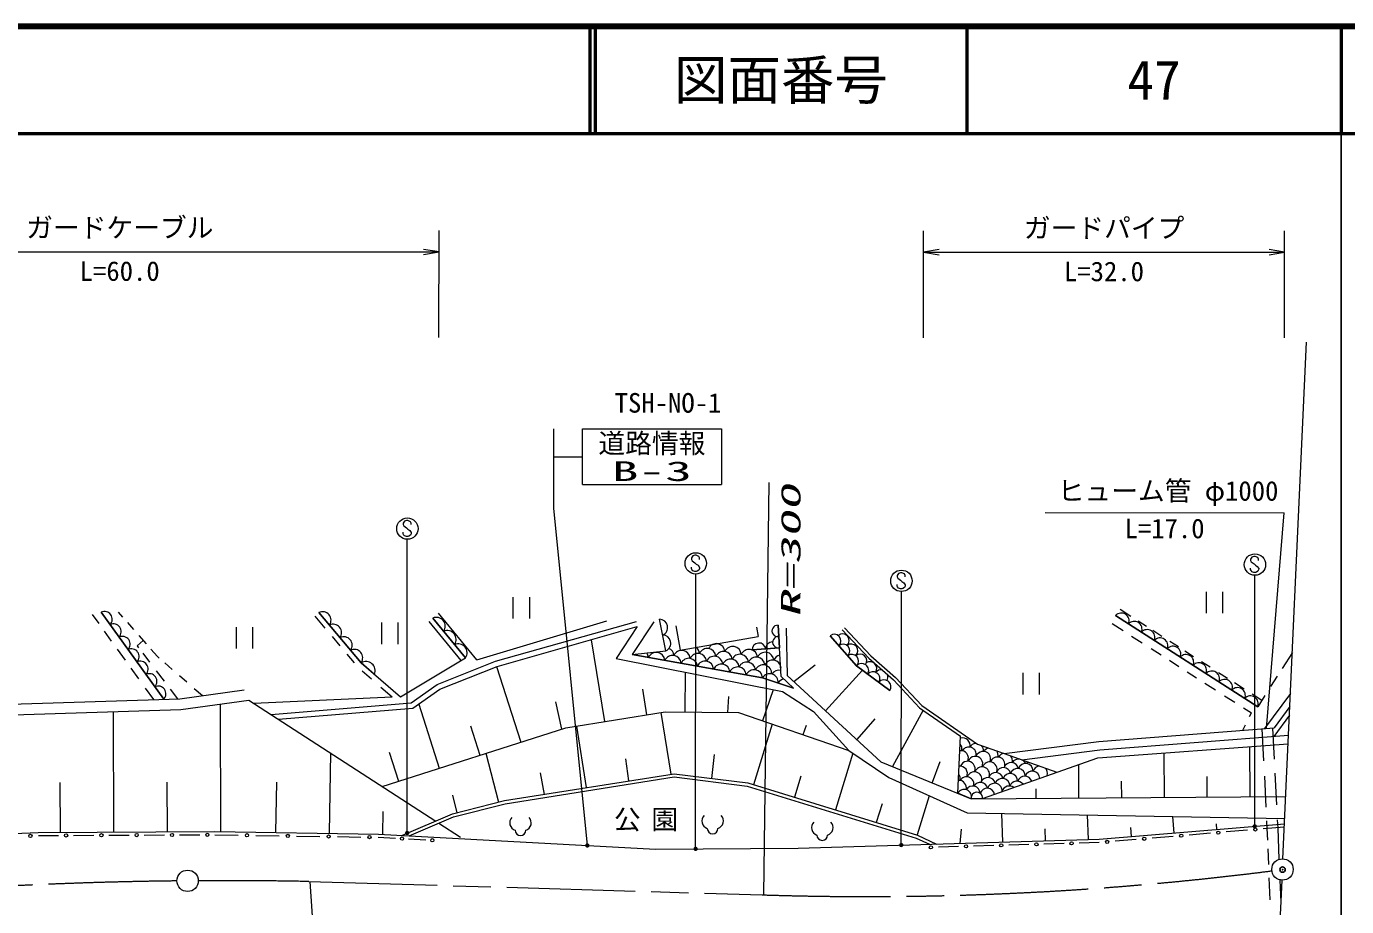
# Model space of a CAD drawing. Units: millimetres, scale not verified. Extents: x 40000 to 680000, y 20000 to 380000.
# Drawn here: x 456086 to 579500, y 297740 to 380000 of the extents above; entities that cross this region are included whole.
import ezdxf
from ezdxf.enums import TextEntityAlignment as Align

# ---------------------------------------------------------------- set-up
doc = ezdxf.new("R2010")
doc.units = ezdxf.units.MM
doc.header["$LTSCALE"] = 1000
doc.header["$PDMODE"] = 32
doc.header["$PDSIZE"] = 500
doc.linetypes.add('CHAIN', pattern=[18.5, 12, -1.5, 3.5, -1.5])
for name, color, linetype, lineweight in [('M-BGD', 7, 'Continuous', 13), ('M-BMK', 2, 'CHAIN', 13), ('M-BMK-SRVR', 3, 'Continuous', 13), ('M-STR-HTXT', 7, 'Continuous', 13), ('M-STR-STR3', 7, 'Continuous', 13), ('M-STR-STRC', 7, 'Continuous', 13), ('M-TTL', 2, 'Continuous', 140), ('M-TTL-BAND', 7, 'Continuous', 25), ('M-TTL-LINE', 7, 'Continuous', 50), ('M-TTL-TXT', 7, 'Continuous', 13)]:
    doc.layers.add(name, color=color, linetype=linetype, lineweight=lineweight)
doc.layers.add('M-OTRS', color=6, linetype='Continuous')
doc.styles.add('ＭＳ ゴシック', font='')
doc.styles.get('ＭＳ ゴシック').set_extended_font_data('MS Gothic')

# ---------------------------------------------------------------- blocks, each defined once
blk = doc.blocks.new('filled_dot')
at = {"color": 0, "linetype": 'Continuous', "lineweight": -2, "const_width": 1.25}
blk.add_lwpolyline([(-0.625, 0, 1), (0.625, 0, 1)], format="xyb", close=True, dxfattribs=at)
blk = doc.blocks.new('open_arrow')
at = {"color": 0, "linetype": 'Continuous', "lineweight": -2}
blk.add_lwpolyline([(7.5, 1.25), (0, 0), (7.5, -1.25)], dxfattribs=at)

msp = doc.modelspace()

# ---------------------------------------------------------------- linework, layer by layer
at = {"layer": 'M-BGD'}
for p, q in [((491422, 333763), (491298, 333579)), ((491298, 333579), (491301, 333447)), ((491301, 333447), (491364, 333318)), ((491364, 333318), (491619, 333136)), ((491614, 333829), (491422, 333763)), ((491735, 333826), (491614, 333829)), ((491986, 333707), (491735, 333826)), ((492049, 333576), (491986, 333707)), ((492049, 333447), (492049, 333576)), ((491301, 332599), (491298, 332720)), ((491340, 332496), (491301, 332599)), ((491424, 332386), (491340, 332496)), ((491611, 332325), (491424, 332386)), ((491746, 332325), (491611, 332325)), ((491619, 333136), (491748, 333004)), ((491685, 304616), (491695, 332066)), ((491846, 332354), (491746, 332325)), ((491748, 333004), (491927, 332888)), ((491988, 332446), (491846, 332354)), ((491927, 332888), (492054, 332688)), ((492048, 332578), (491988, 332446)), ((492054, 332688), (492048, 332578)), ((518380, 330508), (518256, 330324)), ((518256, 330324), (518259, 330192)), ((518259, 330192), (518322, 330063)), ((518322, 330063), (518577, 329882)), ((518572, 330574), (518380, 330508)), ((518693, 330571), (518572, 330574)), ((518577, 329882), (518706, 329750)), ((518944, 330453), (518693, 330571)), ((518706, 329750), (518885, 329634)), ((518885, 329634), (519012, 329434)), ((519007, 330321), (518944, 330453)), ((519007, 330192), (519007, 330321)), ((518258, 329344), (518256, 329466)), ((518298, 329242), (518258, 329344)), ((518382, 329131), (518298, 329242)), ((518569, 329070), (518382, 329131)), ((518703, 329070), (518569, 329070)), ((518644, 303133), (518653, 328811)), ((518804, 329099), (518703, 329070)), ((518946, 329191), (518804, 329099)), ((519006, 329323), (518946, 329191)), ((519012, 329434), (519006, 329323)), ((566395, 325167), (566396, 327167)), ((567896, 327167), (567895, 325167)), ((501603, 324652), (501603, 326652)), ((503103, 326652), (503103, 324652)), ((462244, 325029), (462843, 324196)), ((463071, 325249), (468924, 317114)), ((468924, 317114), (463071, 325249)), ((464664, 325249), (465066, 324797)), ((483044, 324896), (483995, 323766)), ((483427, 325218), (487375, 320525)), ((487375, 320525), (483427, 325218)), ((497135, 320991), (494078, 324704)), ((494081, 324700), (497135, 320991)), ((498204, 320795), (494618, 325149)), ((515873, 321651), (515276, 324589)), ((515873, 321651), (515276, 324589)), ((557908, 324938), (571189, 316421)), ((571189, 316421), (557908, 324938)), ((559322, 324863), (558333, 325498)), ((463349, 323493), (464021, 322559)), ((465528, 324275), (466088, 323644)), ((475716, 321869), (475716, 323869)), ((477216, 323868), (477216, 321868)), ((489319, 322276), (489319, 324276)), ((490819, 324276), (490819, 322276)), ((493695, 324382), (496702, 320731)), ((498204, 320795), (510339, 324450)), ((499926, 320667), (513108, 324397)), ((500087, 320193), (513194, 323901)), ((513194, 323901), (511209, 320926)), ((514753, 324342), (512713, 321284)), ((516798, 323969), (517194, 321707)), ((524333, 323855), (524485, 322982)), ((526629, 319256), (526353, 324036)), ((526353, 324036), (526475, 321932)), ((527124, 323758), (527189, 319336)), ((532357, 323590), (534825, 320964)), ((532576, 323795), (535034, 321179)), ((557580, 324198), (558617, 323533)), ((560806, 323911), (560018, 324417)), ((562238, 322993), (561379, 323544)), ((466446, 322111), (467007, 322608)), ((466446, 322111), (466580, 321935)), ((466605, 323061), (467278, 322302)), ((484661, 322975), (485389, 322109)), ((508887, 322683), (510117, 315030)), ((517194, 321707), (524485, 322982)), ((531217, 323059), (533688, 320237)), ((533688, 320237), (531217, 323059)), ((559405, 323028), (560384, 322400)), ((563774, 322008), (562964, 322528)), ((464568, 321799), (465313, 320763)), ((466967, 321427), (467607, 320585)), ((467730, 321792), (468331, 321115)), ((468331, 321115), (468503, 320966)), ((486052, 321320), (486719, 320528)), ((491049, 317334), (497135, 320991)), ((511209, 320926), (526752, 317837)), ((512713, 321284), (515873, 321651)), ((512713, 321284), (524902, 319133)), ((524902, 319133), (512713, 321284)), ((523934, 321723), (526475, 321932)), ((526475, 321932), (523934, 321723)), ((534825, 320964), (537135, 318921)), ((535034, 321179), (537344, 319136)), ((561228, 321859), (562164, 321259)), ((565197, 321095), (564377, 321621)), ((574434, 321481), (573477, 319990)), ((465849, 320018), (466574, 319010)), ((468218, 319781), (468953, 318813)), ((469019, 320516), (469725, 319903)), ((487375, 320525), (491049, 317334)), ((488619, 319444), (487375, 320525)), ((487472, 319779), (488338, 319027)), ((494500, 318499), (499926, 320667)), ((494739, 318056), (500087, 320193)), ((500042, 320175), (502298, 313104)), ((529830, 320294), (527829, 318749)), ((534244, 319826), (530777, 316046)), ((533688, 320237), (536800, 317938)), ((536800, 317938), (533688, 320237)), ((562937, 320763), (563832, 320189)), ((564609, 319691), (565477, 319134)), ((566737, 320108), (565941, 320618)), ((470389, 319326), (471073, 318731)), ((492042, 316776), (494500, 318499)), ((517678, 319641), (517639, 315922)), ((524902, 319133), (527801, 318145)), ((527801, 318145), (524902, 319133)), ((527801, 318145), (526629, 319256)), ((527189, 319336), (535975, 311279)), ((537135, 318921), (539580, 316317)), ((537344, 319136), (539777, 316546)), ((549273, 317573), (549274, 319573)), ((550774, 319573), (550773, 317573)), ((566261, 318631), (567231, 318009)), ((568380, 319054), (567539, 319593)), ((569929, 318061), (569008, 318652)), ((573009, 319259), (572399, 318309)), ((467189, 318156), (467961, 317082)), ((469522, 318065), (470213, 317155)), ((470441, 317163), (476445, 317992)), ((471758, 318135), (472543, 317453)), ((477335, 316753), (490289, 317332)), ((489228, 318253), (490289, 317332)), ((492218, 316289), (494739, 318056)), ((513679, 318075), (514067, 315664)), ((521722, 317374), (521639, 315880)), ((525899, 318006), (524900, 315099)), ((526752, 317837), (529651, 315985)), ((568101, 317451), (569037, 316851)), ((571567, 317010), (570658, 317593)), ((571868, 317481), (571189, 316421)), ((574259, 317647), (571822, 314382)), ((453638, 316617), (470441, 317163)), ((453889, 315624), (470526, 316165)), ((464188, 315959), (464238, 304710)), ((470526, 316165), (476886, 317043)), ((474185, 316670), (474238, 304754)), ((476886, 317043), (494347, 305738)), ((478970, 315694), (492042, 316776)), ((479657, 315249), (492218, 316289)), ((492762, 316671), (494676, 310673)), ((505534, 316863), (506108, 314320)), ((506522, 314452), (515788, 315941)), ((515788, 315941), (522658, 315869)), ((529651, 315985), (532973, 312325)), ((539910, 316089), (537045, 310841)), ((539580, 316317), (543422, 313656)), ((539777, 316546), (545009, 312921)), ((569861, 316322), (570610, 315842)), ((574203, 316439), (572721, 314452)), ((515409, 315880), (516325, 310112)), ((522658, 315869), (532973, 312325)), ((525801, 314789), (524064, 309129)), ((535387, 315278), (533725, 313342)), ((569808, 314224), (570057, 314727)), ((570438, 315496), (570610, 315842)), ((574166, 315630), (572687, 313647)), ((489350, 308973), (506522, 314452)), ((497612, 314629), (498487, 311888)), ((507510, 314611), (508424, 308857)), ((528985, 314679), (528683, 313799)), ((543143, 308343), (543422, 313656)), ((556337, 313171), (572721, 314452)), ((556418, 312375), (574081, 313756)), ((571771, 311371), (571620, 314366)), ((572764, 311533), (572619, 314416)), ((532973, 312325), (536695, 309795)), ((545009, 312921), (547477, 312050)), ((547477, 312050), (556337, 313171)), ((549149, 311455), (556418, 312375)), ((556238, 311650), (574045, 312963)), ((570414, 312696), (570445, 307994)), ((484501, 312113), (484386, 304588)), ((489997, 312178), (490865, 309457)), ((499038, 312064), (500204, 307496)), ((512077, 311557), (512375, 309484)), ((520370, 311967), (520132, 309721)), ((533337, 312078), (531712, 306782)), ((535975, 311279), (544416, 307822)), ((541462, 311270), (540746, 309325)), ((545464, 307829), (556238, 311650)), ((547477, 312050), (552413, 310294)), ((554425, 311007), (554445, 307888)), ((562418, 312106), (562445, 307941)), ((500780, 307643), (516637, 310161)), ((500841, 307349), (516642, 309858)), ((504122, 310246), (504474, 308230)), ((516637, 310161), (523529, 309293)), ((516642, 309858), (523466, 308998)), ((528474, 309938), (527888, 307955)), ((536695, 309795), (544043, 306513)), ((566432, 309891), (566445, 307968)), ((571989, 307025), (571844, 309918)), ((572979, 307256), (572830, 310219)), ((459217, 309342), (459238, 304688)), ((469217, 309374), (469238, 304732)), ((479459, 309366), (479387, 304665)), ((523466, 308998), (539274, 304149)), ((523529, 309293), (539383, 304429)), ((550440, 308744), (550446, 307862)), ((558435, 309455), (558445, 307915)), ((495905, 308148), (496329, 306506)), ((495921, 306402), (500780, 307643)), ((496017, 306117), (500841, 307349)), ((536089, 307346), (535536, 305609)), ((540485, 308102), (539360, 304436)), ((544416, 307822), (543143, 308343)), ((544416, 307822), (573819, 308016)), ((545464, 307829), (544416, 307822)), ((489418, 306629), (489385, 304496)), ((491169, 304399), (495921, 306402)), ((491853, 304361), (496017, 306117)), ((544043, 306513), (573726, 305980)), ((547252, 306455), (547330, 303765)), ((555260, 306311), (555327, 303996)), ((563225, 306168), (563355, 304609)), ((494651, 305541), (496662, 304239)), ((543480, 304980), (543332, 303650)), ((551285, 305015), (551328, 303880)), ((556361, 304026), (573703, 305472)), ((559314, 305125), (559369, 304277)), ((567296, 305485), (567341, 304941)), ((570227, 304881), (568248, 304716)), ((573689, 305169), (571710, 305004)), ((572089, 305036), (572054, 305740)), ((572133, 303957), (572089, 305036)), ((573088, 305086), (573050, 305843)), ((573206, 302160), (573088, 305076)), ((436485, 303773), (457196, 304679)), ((457196, 304679), (473707, 304752)), ((457203, 304379), (459089, 304387)), ((460503, 304394), (462389, 304402)), ((463804, 304408), (465690, 304416)), ((467104, 304423), (468990, 304431)), ((470405, 304437), (472291, 304445)), ((473705, 304452), (475887, 304418)), ((473707, 304752), (488986, 304518)), ((477523, 304393), (479704, 304360)), ((481340, 304335), (483522, 304302)), ((485158, 304277), (487339, 304243)), ((488975, 304218), (490593, 304130)), ((488986, 304518), (514887, 303101)), ((491807, 304063), (493425, 303975)), ((528229, 303214), (556361, 304026)), ((539274, 304149), (540495, 303568)), ((539383, 304429), (541153, 303587)), ((553088, 303631), (551209, 303577)), ((556378, 303726), (554498, 303672)), ((559840, 304015), (557861, 303850)), ((563302, 304303), (561324, 304138)), ((566764, 304592), (564786, 304427)), ((514887, 303101), (528229, 303214)), ((543221, 303346), (541342, 303292)), ((546510, 303441), (544631, 303387)), ((549799, 303536), (547920, 303482)), ((572225, 301674), (572165, 303151)), ((572358, 298375), (572275, 300430)), ((573368, 298149), (573285, 300208))]:
    msp.add_line(p, q, dxfattribs=at)
for centre, radius in [((491705, 333066), 1000), ((518663, 329811), 1000), ((570969, 304943), 150), ((456464, 304347), 150), ((459796, 304390), 150), ((463097, 304405), 150), ((466397, 304419), 150), ((469698, 304434), 150), ((472998, 304448), 150), ((476705, 304406), 150), ((480522, 304347), 150), ((484340, 304289), 150), ((488157, 304231), 150), ((491200, 304097), 150), ((494032, 303942), 150), ((547215, 303462), 150), ((550504, 303557), 150), ((553793, 303651), 150), ((557119, 303788), 150), ((560582, 304077), 150), ((564044, 304365), 150), ((567506, 304654), 150), ((540637, 303272), 150), ((543926, 303367), 150)]:
    msp.add_circle(centre, radius, dxfattribs=at)
for centre, radius, start, end in [((463386, 324593), 727, 315.7964, 115.67231), ((483775, 324509), 790, 323.96571, 116.1747), ((494405, 323936), 836, 325.842, 113.09598), ((515261, 323821), 768, 294.13243, 88.85617), ((558442, 324443), 729, 337.49179, 137.16347), ((464223, 323431), 727, 315.7964, 115.67231), ((484762, 323336), 790, 323.96571, 116.1747), ((495424, 322698), 836, 325.842, 113.09598), ((526315, 323506), 531, 85.87298, 280.7342), ((559650, 323669), 729, 337.49179, 137.16347), ((560857, 322894), 729, 337.49179, 137.16347), ((465059, 322269), 727, 315.7964, 115.67231), ((485749, 322163), 790, 323.96571, 116.1747), ((496444, 321460), 836, 325.842, 113.09598), ((515559, 322352), 768, 294.13243, 88.85617), ((520590, 321520), 799, 4.39737, 155.58303), ((524572, 321737), 638, 8.16276, 181.24708), ((525843, 321842), 638, 89.78226, 181.24708), ((526376, 322454), 531, 85.87298, 280.7342), ((531609, 322572), 626, 313.5714, 128.84496), ((532366, 322594), 626, 313.5714, 128.84496), ((532433, 321631), 626, 313.5714, 128.84496), ((533190, 321653), 626, 313.5714, 128.84496), ((562064, 322120), 729, 337.49179, 137.16347), ((465895, 321107), 727, 315.7964, 115.67231), ((486736, 320990), 790, 323.96571, 116.1747), ((513440, 320954), 799, 4.39737, 37.6582), ((514964, 320685), 799, 4.39737, 155.58303), ((516487, 320416), 799, 4.39737, 155.58303), ((515815, 321144), 799, 4.39737, 64.83248), ((517339, 320875), 799, 4.39737, 155.58303), ((518011, 320147), 799, 4.39737, 155.58303), ((518862, 320606), 799, 4.39737, 155.58303), ((518216, 321330), 799, 4.39737, 53.20454), ((519740, 321061), 799, 4.39737, 155.58303), ((520386, 320337), 799, 4.39737, 155.58303), ((521264, 320792), 799, 4.39737, 155.58303), ((522113, 321251), 799, 4.39737, 155.58303), ((522787, 320523), 799, 4.39737, 155.58303), ((523637, 320982), 799, 4.39737, 155.58303), ((524311, 320254), 799, 4.39737, 155.58303), ((525161, 320713), 799, 4.39737, 155.58303), ((526684, 320444), 799, 102.19789, 155.58303), ((533257, 320690), 626, 313.5714, 128.84496), ((534014, 320712), 626, 325.68842, 128.84496), ((563272, 321346), 729, 337.49179, 137.16347), ((564479, 320571), 729, 337.49179, 137.16347), ((466731, 319945), 727, 315.7964, 115.67231), ((487822, 319784), 866, 336.93241, 121.12769), ((519535, 319878), 799, 4.39737, 155.58303), ((521058, 319610), 799, 4.39737, 155.58303), ((521910, 320068), 799, 4.39737, 155.58303), ((522582, 319341), 799, 4.39737, 155.58303), ((523433, 319799), 799, 4.39737, 155.58303), ((524106, 319072), 799, 4.39737, 155.58303), ((524957, 319531), 799, 355.66203, 155.58303), ((525835, 319985), 799, 4.39737, 155.58303), ((526435, 319043), 788, 78.17558, 147.35038), ((534179, 319816), 646, 327.66498, 139.41773), ((534940, 319984), 646, 327.66498, 119.97976), ((535217, 319050), 646, 327.66498, 139.41773), ((535977, 319217), 646, 81.02523, 139.41773), ((565686, 319797), 729, 337.49179, 137.16347), ((566894, 319023), 729, 337.49179, 137.16347), ((467567, 318783), 727, 315.7964, 115.67231), ((525566, 318708), 788, 355.01078, 147.35038), ((527015, 318214), 788, 98.04647, 147.35038), ((536254, 318284), 646, 327.66498, 139.41773), ((535977, 319217), 646, 327.66498, 16.01482), ((568101, 318249), 729, 337.49179, 137.16347), ((468403, 317620), 727, 315.7964, 115.67231), ((569308, 317474), 729, 337.49179, 137.16347), ((570516, 316700), 729, 337.49179, 137.16347), ((543597, 312817), 700, 345.93431, 105.20925), ((543447, 311615), 700, 335.38184, 97.86433), ((542843, 312481), 700, 345.93431, 39.53077), ((544184, 311953), 700, 345.93431, 149.99989), ((544879, 312291), 700, 95.06846, 149.99989), ((545522, 311549), 700, 335.38184, 160.47387), ((544879, 312291), 700, 356.31088, 46.06154), ((546218, 311887), 700, 105.68473, 149.51269), ((546218, 311887), 700, 346.11506, 35.44527), ((544079, 310622), 700, 335.38184, 160.47387), ((544787, 311087), 700, 335.38184, 160.47387), ((546127, 310558), 700, 345.93431, 160.47387), ((546863, 311020), 700, 345.93431, 160.47387), ((547558, 311359), 700, 97.35369, 149.51269), ((548145, 310495), 700, 12.52385, 160.47387), ((547558, 311359), 700, 345.93431, 43.47798), ((548840, 310834), 700, 80.52311, 149.51269), ((549488, 310413), 700, 358.59035, 160.47387), ((548840, 310834), 700, 23.49029, 55.12431), ((550183, 310752), 700, 133.54691, 149.51269), ((542688, 309693), 700, 345.93431, 38.37847), ((543355, 310159), 700, 335.38184, 96.63255), ((543970, 309168), 700, 345.93431, 149.51269), ((544696, 309631), 700, 345.93431, 160.47387), ((545419, 310094), 700, 345.93431, 160.47387), ((545978, 309106), 700, 12.52385, 160.47387), ((546701, 309569), 700, 12.52385, 160.47387), ((547409, 310033), 700, 12.52385, 160.47387), ((548044, 309487), 700, 358.59035, 160.47387), ((548752, 309951), 700, 358.59035, 160.47387), ((549403, 309235), 700, 18.81908, 160.47387), ((550112, 309700), 700, 2.11175, 160.47387), ((550847, 310162), 700, 92.30532, 160.47387), ((550847, 310162), 700, 344.78115, 48.52635), ((543743, 307995), 694, 345.5252, 149.92181), ((543261, 308831), 700, 345.93431, 94.60145), ((544543, 308306), 700, 1.91378, 149.51269), ((545252, 308643), 700, 12.52385, 149.51269), ((545903, 308095), 700, 10.93531, 160.47387), ((546595, 308561), 700, 353.09809, 160.47387), ((547321, 309023), 700, 358.59035, 160.47387), ((547954, 308309), 700, 52.37355, 160.47387), ((548680, 308772), 700, 34.94012, 160.47387), ((544939, 307896), 529, 352.64487, 188.1142), ((501995, 305569), 727, 135.77623, 252.25737), ((502552, 305568), 727, 287.70357, 44.1847), ((519956, 305738), 727, 135.77623, 252.25737), ((520513, 305738), 727, 287.70357, 44.1847), ((502274, 304876), 500, 179.98054, 359.98039), ((520234, 305045), 500, 179.98054, 359.98039), ((530206, 305121), 727, 135.77623, 252.25737), ((530763, 305121), 727, 287.70357, 44.1847), ((530484, 304428), 500, 179.98054, 359.98039)]:
    msp.add_arc(centre, radius, start, end, dxfattribs=at)
at = {"layer": 'M-BMK'}
msp.add_line((482494, 300084), (524873, 298837), dxfattribs=at)
for centre, radius, start, end in [((474592, -99838), 400000, 90.63598, 94.15076), ((474592, -99838), 400000, 88.86799, 90.34951), ((534634, 598678), 300000, 268.13552, 277.25437)]:
    msp.add_arc(centre, radius, start, end, dxfattribs=at)
at = {"layer": 'M-BMK-SRVR'}
for p, q in [((573554, 302206), (575758, 350489)), ((571218, 251053), (573462, 300208))]:
    msp.add_line(p, q, dxfattribs=at)
for centre in [(471152, 300147), (573508, 301207)]:
    msp.add_circle(centre, 1000, dxfattribs=at)
at = {"layer": 'M-OTRS'}
msp.add_point((573512, 301198), dxfattribs=at)
at = {"layer": 'M-STR-HTXT'}
for p, q in [((525014, 298832), (525522, 337361)), ((482580, 300081), (485577, 255203))]:
    msp.add_line(p, q, dxfattribs=at)
at = {"layer": 'M-STR-STR3'}
for p, q in [((494655, 350922), (494658, 360922)), ((539948, 350906), (539952, 360906)), ((573705, 350895), (573708, 360895)), ((434973, 358942), (494658, 358922)), ((539951, 358906), (573707, 358895)), ((551324, 334557), (573662, 334550)), ((572012, 314397), (573662, 334550))]:
    msp.add_line(p, q, dxfattribs=at)
at = {"layer": 'M-STR-STRC'}
for p, q in [((505381, 334988), (505384, 342388)), ((508060, 337187), (508062, 342387)), ((508062, 342387), (521062, 342383)), ((521062, 342383), (521060, 337183)), ((505383, 339788), (508061, 339787)), ((508060, 337187), (521060, 337183)), ((508527, 303449), (505381, 334988)), ((570650, 330405), (570526, 330221)), ((570526, 330221), (570528, 330089)), ((570528, 330089), (570592, 329960)), ((570592, 329960), (570847, 329778)), ((570842, 330471), (570650, 330405)), ((570963, 330468), (570842, 330471)), ((570847, 329778), (570976, 329647)), ((571213, 330350), (570963, 330468)), ((570976, 329647), (571155, 329531)), ((571155, 329531), (571281, 329331)), ((571276, 330218), (571213, 330350)), ((571276, 330089), (571276, 330218)), ((537605, 328880), (537482, 328696)), ((537482, 328696), (537484, 328564)), ((537484, 328564), (537547, 328435)), ((537547, 328435), (537803, 328253)), ((537798, 328946), (537605, 328880)), ((537919, 328943), (537798, 328946)), ((538169, 328825), (537919, 328943)), ((538232, 328693), (538169, 328825)), ((538232, 328564), (538232, 328693)), ((570528, 329241), (570526, 329362)), ((570568, 329139), (570528, 329241)), ((570652, 329028), (570568, 329139)), ((570839, 328967), (570652, 329028)), ((570973, 328967), (570839, 328967)), ((570914, 305239), (570922, 328708)), ((571073, 328996), (570973, 328967)), ((571215, 329088), (571073, 328996)), ((571276, 329220), (571215, 329088)), ((571281, 329331), (571276, 329220)), ((537484, 327716), (537481, 327837)), ((537523, 327613), (537484, 327716)), ((537608, 327503), (537523, 327613)), ((537794, 327442), (537608, 327503)), ((537929, 327442), (537794, 327442)), ((537803, 328253), (537932, 328122)), ((537870, 303492), (537878, 327183)), ((538029, 327471), (537929, 327442)), ((537932, 328122), (538111, 328006)), ((538171, 327563), (538029, 327471)), ((538111, 328006), (538237, 327805)), ((538232, 327695), (538171, 327563)), ((538237, 327805), (538232, 327695))]:
    msp.add_line(p, q, dxfattribs=at)
for centre in [(570933, 329708), (537889, 328183)]:
    msp.add_circle(centre, 1000, dxfattribs=at)
at = {"layer": 'M-TTL'}
msp.add_line((680000, 380000), (40000, 380000), dxfattribs=at)
at = {"layer": 'M-TTL-BAND'}
msp.add_line((579000, 20000), (579000, 370000), dxfattribs=at)
at = {"layer": 'M-TTL-LINE'}
for p, q in [((508747, 380000), (508747, 370000)), ((509247, 380000), (509247, 370000)), ((543997, 380000), (543997, 370000)), ((579000, 380000), (579000, 370000)), ((40000, 370000), (680000, 370000))]:
    msp.add_line(p, q, dxfattribs=at)

# ---------------------------------------------------------------- block references
at = {"layer": 'M-BGD', "xscale": 160, "yscale": 160, "rotation": 90}
for p in [(491685, 304616), (518644, 303133)]:
    msp.add_blockref('filled_dot', p, dxfattribs=at)
at = {"layer": 'M-STR-STR3', "xscale": 193, "yscale": 193, "rotation": 180}
for p in [(494658, 358922), (573707, 358895)]:
    msp.add_blockref('open_arrow', p, dxfattribs=at)
at = {"layer": 'M-STR-STR3', "xscale": 193, "yscale": 193}
msp.add_blockref('open_arrow', (539951, 358906), dxfattribs=at)
at = {"layer": 'M-STR-STRC', "xscale": 160, "yscale": 160}
for p, rotation in [((570914, 305239), 90), ((508527, 303449), 95.7), ((537870, 303492), 90)]:
    msp.add_blockref('filled_dot', p, dxfattribs=dict(at, rotation=rotation))

# ---------------------------------------------------------------- texts
at = {"layer": 'M-BGD', "insert": (511007, 305781), "char_height": 1833, "attachment_point": 4, "rotation": 359.98, "style": 'ＭＳ ゴシック'}
msp.add_mtext('\\T1.4;公園', dxfattribs=at)
at = {"layer": 'M-STR-HTXT', "style": 'ＭＳ ゴシック', "oblique": 15, "width": 2}
msp.add_text('R=300', height=1833, rotation=89.98, dxfattribs=at).set_placement((528999, 324727), align=Align.BOTTOM_LEFT)
at = {"layer": 'M-STR-STR3', "style": 'ＭＳ ゴシック'}
for s, p in [('ガードケーブル', (456066, 359731)), ('ガードパイプ', (549329, 359699)), ('L=60.0', (461064, 355671)), ('L=32.0', (553078, 355639)), ('ヒューム管 φ1000', (552493, 335131)), ('L=17.0', (558742, 331616))]:
    msp.add_text(s, height=1833, rotation=359.98, dxfattribs=at).set_placement(p, align=Align.BOTTOM_LEFT)
at = {"layer": 'M-STR-STRC', "style": 'ＭＳ ゴシック'}
msp.add_text('TSH-NO-1', height=1833, rotation=359.98, dxfattribs=at).set_placement((511080, 343352), align=Align.BOTTOM_LEFT)
msp.add_text('道路情報', height=1833, rotation=359.98, dxfattribs=at).set_placement((509561, 341037), align=Align.MIDDLE_LEFT)
at = {"layer": 'M-STR-STRC', "style": 'ＭＳ ゴシック', "width": 2}
msp.add_text('B-3', height=1833, rotation=359.98, dxfattribs=at).set_placement((510810, 338436), align=Align.MIDDLE_LEFT)
at = {"layer": 'M-TTL-TXT', "style": 'ＭＳ ゴシック'}
for s, p in [('図面番号', (526622, 375000)), ('47', (561497, 375000))]:
    msp.add_text(s, height=3666, dxfattribs=at).set_placement(p, align=Align.MIDDLE_CENTER)

doc.saveas('drawing.dxf')
